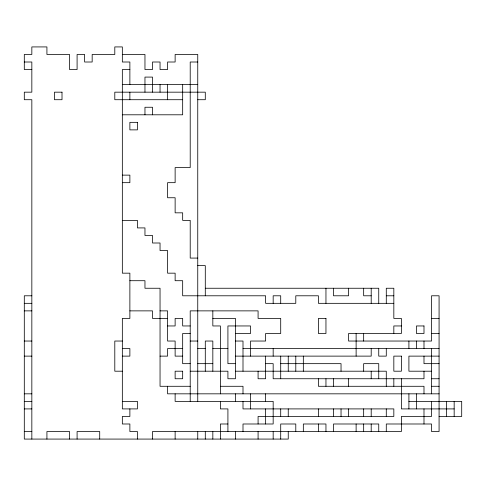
<?xml version="1.0" encoding="UTF-8"?>
<svg xmlns="http://www.w3.org/2000/svg" width="486" height="486" viewBox="0 0 486 486"><rect width="100%" height="100%" fill="white"/><g stroke="black" fill="none" stroke-linecap="round" stroke-linejoin="round"><path stroke-width="0.73" d="M122.338 54.468L144.962 54.468L144.962 69.547L152.501 69.547L152.501 62.008L160.046 62.008L160.046 69.547L167.585 69.547L167.585 62.008L175.13 62.008L175.13 54.468L197.753 54.468L197.753 401.369M24.3 62.008L31.839 62.008L31.839 92.17L24.3 92.17L24.3 99.715L31.839 99.715L31.839 439.077M197.753 62.008L190.208 62.008L190.208 167.585L175.13 167.585L175.13 182.669L167.585 182.669L167.585 197.753L175.13 197.753L175.13 212.832L182.669 212.832L182.669 220.377L190.208 220.377L190.208 258.084L197.753 258.084M31.839 69.547L24.3 69.547L24.3 54.468L31.839 54.468L31.839 46.923L46.923 46.923L46.923 54.468L69.547 54.468L69.547 69.547L77.092 69.547L77.092 54.468L84.631 54.468L84.631 62.008L92.17 62.008L92.17 54.468L114.799 54.468L114.799 46.923L122.338 46.923L122.338 62.008L129.877 62.008L129.877 84.631M129.877 69.547L122.338 69.547L122.338 273.168L129.877 273.168L129.877 318.415L122.338 318.415L122.338 408.908L137.423 408.908L137.423 401.369L122.338 401.369M122.338 84.631L197.753 84.631M182.669 99.715L114.799 99.715L114.799 92.17L205.292 92.17L205.292 99.715L197.753 99.715M122.338 114.799L182.669 114.799L182.669 84.631M122.338 175.13L129.877 175.13L129.877 182.669L122.338 182.669M122.338 220.377L137.423 220.377L137.423 227.916L144.962 227.916L144.962 235.461L152.501 235.461L152.501 243L160.046 243L160.046 250.539L167.585 250.539L167.585 273.168L175.13 273.168L175.13 280.708L182.669 280.708L182.669 295.792L265.623 295.792L265.623 303.331L295.792 303.331L295.792 295.792L318.415 295.792L318.415 303.331L393.83 303.331M197.753 265.623L205.292 265.623L205.292 295.792M129.877 280.708L144.962 280.708L144.962 288.247L160.046 288.247L160.046 386.285L190.208 386.285M205.292 288.247L378.746 288.247L378.746 303.331M31.839 295.792L24.3 295.792L24.3 439.077L288.247 439.077L288.247 431.532M371.201 295.792L363.662 295.792L363.662 288.247M386.285 295.792L393.83 295.792M24.3 303.331L31.839 303.331M24.3 310.87L31.839 310.87M129.877 310.87L152.501 310.87L152.501 318.415L167.585 318.415M160.046 310.87L167.585 310.87L167.585 341.038L175.13 341.038L175.13 356.123L182.669 356.123M212.832 318.415L235.461 318.415L235.461 378.746L227.916 378.746L227.916 371.201L190.208 371.201M431.532 318.415L439.077 318.415M167.585 325.954L175.13 325.954L175.13 318.415L182.669 318.415L182.669 325.954L190.208 325.954M401.369 325.954L393.83 325.954L393.83 333.499M190.208 333.499L182.669 333.499L182.669 363.662L190.208 363.662M235.461 333.499L250.539 333.499L250.539 325.954L227.916 325.954L227.916 363.662L235.461 363.662M431.532 333.499L439.077 333.499M24.3 341.038L31.839 341.038M122.338 341.038L114.799 341.038L114.799 371.201L122.338 371.201M190.208 341.038L197.753 341.038M235.461 341.038L243 341.038L243 371.201M122.338 348.577L129.877 348.577L129.877 356.123L122.338 356.123M182.669 348.577L167.585 348.577L167.585 356.123L160.046 356.123M197.753 348.577L205.292 348.577M212.832 348.577L227.916 348.577M243 348.577L439.077 348.577M24.3 356.123L31.839 356.123M235.461 356.123L371.201 356.123L371.201 348.577M439.077 356.123L408.908 356.123L408.908 371.201L431.532 371.201M197.753 363.662L212.832 363.662M265.623 363.662L273.168 363.662L273.168 378.746L423.992 378.746L423.992 371.201M280.708 363.662L341.038 363.662L341.038 371.201M439.077 363.662L423.992 363.662L423.992 356.123M235.461 371.201L386.285 371.201L386.285 386.285M431.532 378.746L439.077 378.746M220.377 386.285L243 386.285L243 393.83M431.532 386.285L439.077 386.285M24.3 393.83L31.839 393.83M439.077 393.83L167.585 393.83L167.585 386.285M24.3 401.369L31.839 401.369M408.908 401.369L461.7 401.369L461.7 416.453L439.077 416.453M24.3 408.908L31.839 408.908M454.161 408.908L401.369 408.908L401.369 378.746M227.916 423.992L220.377 423.992L220.377 439.077M24.3 431.532L31.839 431.532M454.161 401.369L454.161 416.453M446.616 401.369L446.616 416.453M431.532 348.577L431.532 393.83M431.532 401.369L431.532 416.453L401.369 416.453L401.369 431.532L152.501 431.532L152.501 439.077M423.992 341.038L423.992 348.577M423.992 393.83L423.992 386.285L318.415 386.285L318.415 378.746M423.992 408.908L423.992 423.992M416.453 341.038L416.453 348.577M416.453 393.83L416.453 408.908M408.908 341.038L408.908 348.577M408.908 393.83L408.908 408.908M393.83 378.746L393.83 386.285M386.285 303.331L386.285 288.247L393.83 288.247L393.83 318.415L401.369 318.415L401.369 333.499L348.577 333.499L348.577 341.038L431.532 341.038L431.532 295.792L439.077 295.792L439.077 431.532L431.532 431.532L431.532 423.992L386.285 423.992L386.285 431.532M386.285 348.577L386.285 356.123L378.746 356.123L378.746 348.577M386.285 408.908L386.285 416.453M378.746 378.746L378.746 363.662L363.662 363.662L363.662 371.201M378.746 431.532L378.746 423.992L333.499 423.992L333.499 431.532M371.201 288.247L371.201 303.331M371.201 371.201L371.201 378.746M371.201 408.908L371.201 416.453M371.201 423.992L371.201 431.532M363.662 333.499L363.662 341.038M363.662 408.908L363.662 416.453M363.662 423.992L363.662 431.532M356.123 333.499L356.123 356.123M356.123 423.992L356.123 431.532M348.577 288.247L348.577 295.792L333.499 295.792L333.499 288.247M348.577 378.746L348.577 386.285M348.577 408.908L348.577 416.453M341.038 408.908L341.038 416.453M333.499 378.746L333.499 386.285M333.499 408.908L333.499 416.453M325.954 288.247L325.954 303.331M325.954 378.746L325.954 386.285M325.954 431.532L325.954 423.992L303.331 423.992L303.331 431.532M318.415 408.908L318.415 416.453M318.415 423.992L318.415 431.532M303.331 356.123L303.331 371.201M295.792 356.123L295.792 371.201M295.792 431.532L295.792 423.992L280.708 423.992L280.708 439.077M288.247 356.123L288.247 371.201M288.247 408.908L288.247 416.453M280.708 303.331L280.708 295.792L273.168 295.792L273.168 303.331M280.708 356.123L280.708 378.746M280.708 408.908L280.708 416.453M273.168 348.577L273.168 356.123M273.168 431.532L273.168 439.077M265.623 356.123L265.623 378.746L258.084 378.746L258.084 371.201M265.623 393.83L265.623 401.369M265.623 408.908L265.623 423.992M258.084 423.992L258.084 416.453L393.83 416.453L393.83 408.908L243 408.908L243 401.369M258.084 431.532L258.084 439.077M250.539 356.123L250.539 341.038L265.623 341.038L265.623 333.499L280.708 333.499L280.708 318.415L258.084 318.415L258.084 310.87L190.208 310.87L190.208 401.369M250.539 393.83L250.539 408.908M243 431.532L243 423.992L273.168 423.992L273.168 401.369L175.13 401.369L175.13 393.83M235.461 393.83L235.461 401.369M235.461 431.532L235.461 439.077M227.916 431.532L227.916 408.908L220.377 408.908L220.377 401.369M220.377 393.83L220.377 325.954L212.832 325.954L212.832 310.87M212.832 371.201L212.832 341.038L205.292 341.038L205.292 371.201M212.832 431.532L212.832 439.077M205.292 431.532L205.292 439.077M197.753 431.532L197.753 439.077M175.13 431.532L175.13 439.077M167.585 84.631L167.585 99.715M160.046 84.631L160.046 92.17M152.501 92.17L152.501 77.092L144.962 77.092L144.962 92.17M152.501 114.799L152.501 107.254L144.962 107.254L144.962 114.799M137.423 439.077L137.423 431.532L129.877 431.532L129.877 423.992L122.338 423.992L122.338 416.453L129.877 416.453L129.877 408.908M129.877 92.17L129.877 99.715M99.715 439.077L99.715 431.532L77.092 431.532L77.092 439.077M69.547 439.077L69.547 431.532L46.923 431.532L46.923 439.077M62.008 92.17L54.468 92.17L54.468 99.715L62.008 99.715L62.008 92.17M137.423 122.338L129.877 122.338L129.877 129.877L137.423 129.877L137.423 122.338M325.954 318.415L318.415 318.415L318.415 333.499L325.954 333.499L325.954 318.415M423.992 325.954L416.453 325.954L416.453 333.499L423.992 333.499L423.992 325.954M401.369 356.123L393.83 356.123L393.83 371.201L401.369 371.201L401.369 356.123M182.669 371.201L175.13 371.201L175.13 378.746L182.669 378.746L182.669 371.201"/></g></svg>
